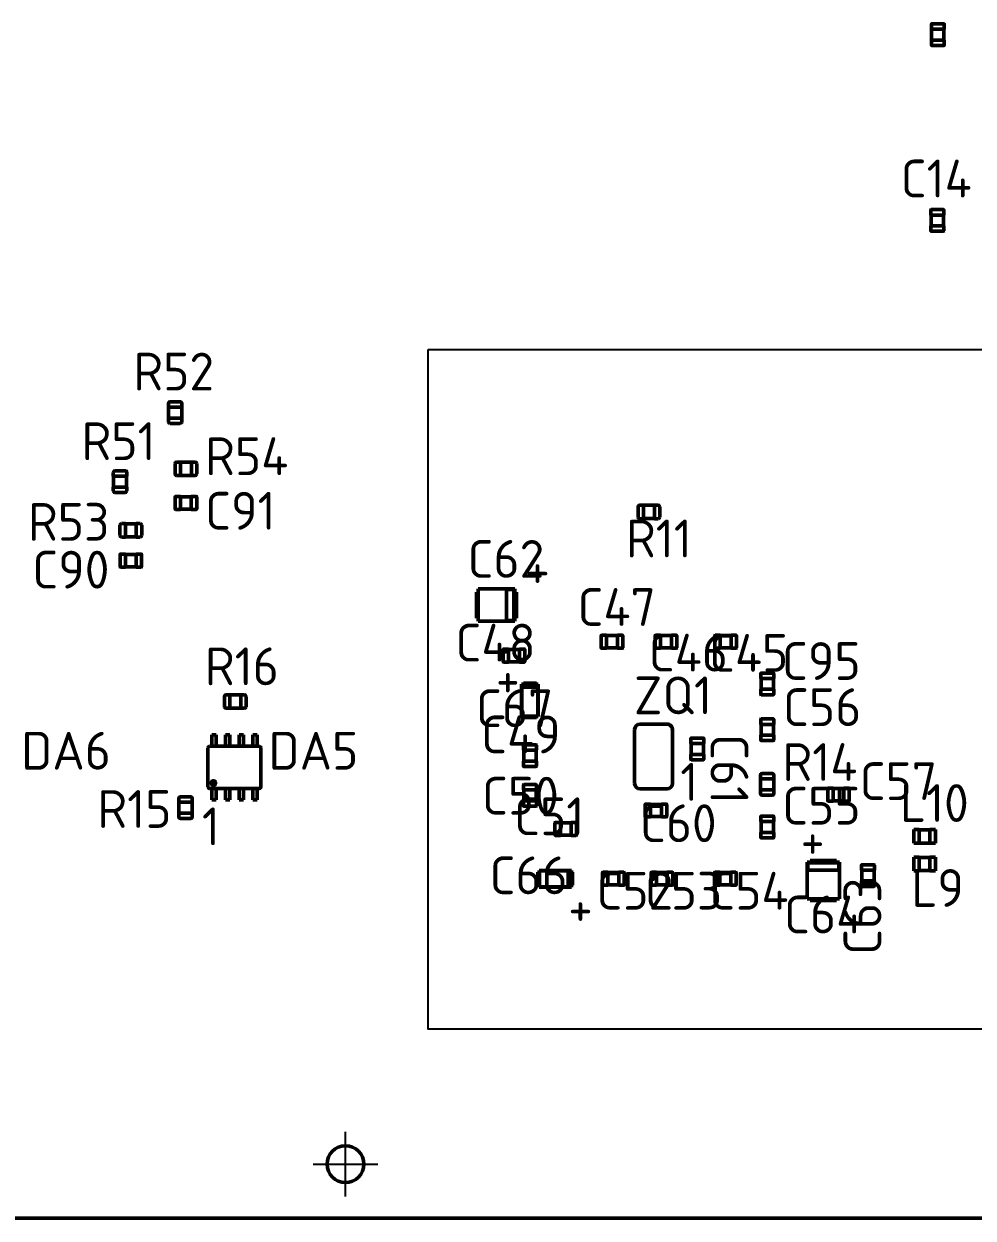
# Model space of a CAD drawing. Header units: millimetres. Extents: x -55 to 2039, y 0 to 512.
# Drawn here: x 1719.8 to 1807.7, y 214.4 to 325 of the extents above; entities that cross this region are included whole.
import ezdxf
from ezdxf.enums import TextEntityAlignment as Align

# ---------------------------------------------------------------- set-up
doc = ezdxf.new("R2010")
doc.units = ezdxf.units.MM
doc.layers.add('Виды', color=30, linetype='Continuous')
doc.layers.add('Размеры', color=121, linetype='Continuous')
doc.layers.add('Невидимый для принтера', color=231, linetype='Continuous', plot=False)
doc.layers.add('текст', color=2, linetype='Continuous', lineweight=30)
doc.styles.add('GOST TYPE B', font='', dxfattribs={"height": 3.5})
doc.styles.get('GOST TYPE B').set_extended_font_data('GOST type B')

msp = doc.modelspace()

# ---------------------------------------------------------------- linework, layer by layer
at = {"linetype": 'Continuous', "lineweight": 50, "extrusion": (0, 0, -1)}
for p, q in [((1803.85, 324.517), (1803.85, 324.987)), ((1803.88, 325.017), (1805.02, 325.017)), ((1803.88, 323.517), (1803.88, 324.517)), ((1803.88, 324.517), (1805.02, 324.517)), ((1805.02, 324.517), (1805.02, 323.517)), ((1805.05, 324.987), (1805.05, 324.517)), ((1803.85, 323.047), (1803.85, 323.517)), ((1805.02, 323.517), (1803.88, 323.517)), ((1805.02, 323.017), (1803.88, 323.017)), ((1805.05, 323.517), (1805.05, 323.047)), ((1803.8, 307.317), (1803.8, 307.787)), ((1803.83, 307.817), (1804.97, 307.817)), ((1805, 307.787), (1805, 307.317)), ((1803.83, 306.317), (1803.83, 307.317)), ((1803.83, 307.317), (1804.97, 307.317)), ((1804.97, 307.317), (1804.97, 306.317)), ((1803.8, 305.847), (1803.8, 306.317)), ((1804.97, 306.317), (1803.83, 306.317)), ((1804.97, 305.817), (1803.83, 305.817)), ((1805, 306.317), (1805, 305.847)), ((1733.2, 289.875), (1733.2, 289.522)), ((1733.347, 290.022), (1734.303, 290.022)), ((1734.45, 289.875), (1734.45, 289.522)), ((1733.2125, 289.522), (1733.2125, 288.512)), ((1733.347, 289.522), (1734.303, 289.522)), ((1734.4375, 289.522), (1734.4375, 288.512)), ((1733.2, 288.512), (1733.2, 288.159)), ((1733.347, 288.512), (1734.303, 288.512)), ((1733.347, 288.012), (1734.303, 288.012)), ((1734.45, 288.512), (1734.45, 288.159)), ((1733.82, 284.295), (1733.82, 283.339)), ((1734.32, 284.442), (1733.967, 284.442)), ((1734.32, 284.295), (1734.32, 284.442)), ((1735.33, 284.4295), (1734.32, 284.4295)), ((1734.32, 284.295), (1734.32, 283.339)), ((1735.683, 284.442), (1735.33, 284.442)), ((1735.33, 284.295), (1735.33, 284.442)), ((1735.33, 284.295), (1735.33, 283.339)), ((1735.83, 284.295), (1735.83, 283.339)), ((1728.1, 283.475), (1728.1, 283.122)), ((1728.247, 283.622), (1729.203, 283.622)), ((1729.35, 283.475), (1729.35, 283.122)), ((1734.32, 283.192), (1733.967, 283.192)), ((1734.32, 283.339), (1734.32, 283.192)), ((1735.33, 283.2045), (1734.32, 283.2045)), ((1735.33, 283.339), (1735.33, 283.192)), ((1735.683, 283.192), (1735.33, 283.192)), ((1728.1, 282.112), (1728.1, 281.759)), ((1728.1125, 283.122), (1728.1125, 282.112)), ((1728.247, 283.122), (1729.203, 283.122)), ((1728.247, 282.112), (1729.203, 282.112)), ((1729.3375, 283.122), (1729.3375, 282.112)), ((1729.35, 282.112), (1729.35, 281.759)), ((1728.247, 281.612), (1729.203, 281.612)), ((1733.825, 280.083), (1733.825, 281.223)), ((1733.855, 281.253), (1734.325, 281.253)), ((1734.325, 281.223), (1734.325, 281.253)), ((1734.325, 281.223), (1735.325, 281.223)), ((1734.325, 280.083), (1734.325, 281.223)), ((1735.325, 281.253), (1735.795, 281.253)), ((1735.325, 281.253), (1735.325, 281.223)), ((1735.325, 281.223), (1735.325, 280.083)), ((1735.825, 281.223), (1735.825, 280.083)), ((1734.325, 280.053), (1733.855, 280.053)), ((1735.325, 280.083), (1734.325, 280.083)), ((1734.325, 280.053), (1734.325, 280.083)), ((1735.325, 280.083), (1735.325, 280.053)), ((1735.795, 280.053), (1735.325, 280.053)), ((1776.695, 280.295), (1776.695, 279.339)), ((1777.195, 280.442), (1776.842, 280.442)), ((1777.195, 280.295), (1777.195, 280.442)), ((1778.205, 280.4295), (1777.195, 280.4295)), ((1777.195, 280.295), (1777.195, 279.339)), ((1778.558, 280.442), (1778.205, 280.442)), ((1778.205, 280.295), (1778.205, 280.442)), ((1778.205, 280.295), (1778.205, 279.339)), ((1778.705, 280.295), (1778.705, 279.339)), ((1729.22, 278.738), (1728.867, 278.738)), ((1729.22, 278.591), (1729.22, 278.738)), ((1730.23, 278.7255), (1729.22, 278.7255)), ((1730.583, 278.738), (1730.23, 278.738)), ((1730.23, 278.591), (1730.23, 278.738)), ((1777.195, 279.192), (1776.842, 279.192)), ((1777.195, 279.339), (1777.195, 279.192)), ((1778.205, 279.2045), (1777.195, 279.2045)), ((1778.205, 279.339), (1778.205, 279.192)), ((1778.558, 279.192), (1778.205, 279.192)), ((1728.72, 278.591), (1728.72, 277.635)), ((1729.22, 278.591), (1729.22, 277.635)), ((1729.22, 277.635), (1729.22, 277.488)), ((1730.23, 278.591), (1730.23, 277.635)), ((1730.23, 277.635), (1730.23, 277.488)), ((1730.73, 278.591), (1730.73, 277.635)), ((1729.22, 277.488), (1728.867, 277.488)), ((1730.23, 277.5005), (1729.22, 277.5005)), ((1730.583, 277.488), (1730.23, 277.488)), ((1728.725, 274.747), (1728.725, 275.887)), ((1728.755, 275.917), (1729.225, 275.917)), ((1729.225, 275.887), (1729.225, 275.917)), ((1729.225, 275.887), (1730.225, 275.887)), ((1729.225, 274.747), (1729.225, 275.887)), ((1730.225, 275.917), (1730.695, 275.917)), ((1730.225, 275.917), (1730.225, 275.887)), ((1730.225, 275.887), (1730.225, 274.747)), ((1730.725, 275.887), (1730.725, 274.747)), ((1729.225, 274.717), (1728.755, 274.717)), ((1730.225, 274.747), (1729.225, 274.747)), ((1729.225, 274.717), (1729.225, 274.747)), ((1730.225, 274.747), (1730.225, 274.717)), ((1730.695, 274.717), (1730.225, 274.717)), ((1761.721, 272.398), (1761.88, 272.398)), ((1761.721, 269.986), (1761.721, 272.398)), ((1761.88, 272.691), (1765.27, 272.691)), ((1761.88, 269.693), (1761.88, 272.691)), ((1765.203, 272.623), (1764.524, 272.623)), ((1764.524, 272.623), (1764.524, 269.761)), ((1765.203, 269.761), (1765.203, 272.623)), ((1765.27, 272.691), (1765.27, 269.693)), ((1765.27, 272.398), (1765.429, 272.398)), ((1765.429, 272.398), (1765.429, 269.986)), ((1761.88, 269.986), (1761.721, 269.986)), ((1765.429, 269.986), (1765.27, 269.986)), ((1765.27, 269.693), (1761.88, 269.693)), ((1764.524, 269.761), (1765.203, 269.761)), ((1773.275, 267.222), (1773.275, 268.362)), ((1773.305, 268.392), (1773.775, 268.392)), ((1773.775, 268.362), (1773.775, 268.392)), ((1773.775, 268.362), (1774.775, 268.362)), ((1773.775, 267.222), (1773.775, 268.362)), ((1774.775, 268.392), (1775.245, 268.392)), ((1774.775, 268.392), (1774.775, 268.362)), ((1774.775, 268.362), (1774.775, 267.222)), ((1775.275, 268.362), (1775.275, 267.222)), ((1778.275, 267.222), (1778.275, 268.362)), ((1778.305, 268.392), (1778.775, 268.392)), ((1778.775, 268.362), (1778.775, 268.392)), ((1778.775, 268.362), (1779.775, 268.362)), ((1778.775, 267.222), (1778.775, 268.362)), ((1779.775, 268.392), (1780.245, 268.392)), ((1779.775, 268.392), (1779.775, 268.362)), ((1779.775, 268.362), (1779.775, 267.222)), ((1780.275, 268.362), (1780.275, 267.222)), ((1783.8, 267.222), (1783.8, 268.362)), ((1783.83, 268.392), (1784.3, 268.392)), ((1784.3, 268.362), (1784.3, 268.392)), ((1784.3, 268.362), (1785.3, 268.362)), ((1784.3, 267.222), (1784.3, 268.362)), ((1785.3, 268.392), (1785.77, 268.392)), ((1785.3, 268.392), (1785.3, 268.362)), ((1785.3, 268.362), (1785.3, 267.222)), ((1785.8, 268.362), (1785.8, 267.222)), ((1764.2, 265.947), (1764.2, 267.087)), ((1764.23, 267.117), (1764.7, 267.117)), ((1764.7, 267.087), (1764.7, 267.117)), ((1764.7, 267.087), (1765.7, 267.087)), ((1764.7, 265.947), (1764.7, 267.087)), ((1765.7, 267.117), (1766.17, 267.117)), ((1765.7, 267.117), (1765.7, 267.087)), ((1765.7, 267.087), (1765.7, 265.947)), ((1766.2, 267.087), (1766.2, 265.947)), ((1773.775, 267.192), (1773.305, 267.192)), ((1774.775, 267.222), (1773.775, 267.222)), ((1773.775, 267.192), (1773.775, 267.222)), ((1774.775, 267.222), (1774.775, 267.192)), ((1775.245, 267.192), (1774.775, 267.192)), ((1778.775, 267.192), (1778.305, 267.192)), ((1779.775, 267.222), (1778.775, 267.222)), ((1778.775, 267.192), (1778.775, 267.222)), ((1779.775, 267.222), (1779.775, 267.192)), ((1780.245, 267.192), (1779.775, 267.192)), ((1784.3, 267.192), (1783.83, 267.192)), ((1785.3, 267.222), (1784.3, 267.222)), ((1784.3, 267.192), (1784.3, 267.222)), ((1785.3, 267.222), (1785.3, 267.192)), ((1785.77, 267.192), (1785.3, 267.192)), ((1764.7, 265.917), (1764.23, 265.917)), ((1765.7, 265.947), (1764.7, 265.947)), ((1764.7, 265.917), (1764.7, 265.947)), ((1765.7, 265.947), (1765.7, 265.917)), ((1766.17, 265.917), (1765.7, 265.917)), ((1788.05, 264.392), (1788.05, 264.862)), ((1788.08, 264.892), (1789.22, 264.892)), ((1788.08, 263.392), (1788.08, 264.392)), ((1788.08, 264.392), (1789.22, 264.392)), ((1789.22, 264.392), (1789.22, 263.392)), ((1789.25, 264.862), (1789.25, 264.392)), ((1765.9, 263.867), (1765.9311, 263.836)), ((1765.9, 263.867), (1767.45, 263.867)), ((1765.9, 263.867), (1765.9, 260.867)), ((1765.9311, 263.836), (1767.419, 263.836)), ((1765.9311, 263.836), (1765.9425, 263.5745)), ((1765.9425, 263.5745), (1765.9425, 260.9095)), ((1765.9425, 263.5745), (1767.4075, 263.5745)), ((1766.075, 263.967), (1767.275, 263.967)), ((1766.075, 263.967), (1766.075, 263.867)), ((1767.275, 263.967), (1767.275, 263.867)), ((1767.419, 263.836), (1767.4075, 263.5745)), ((1767.4075, 263.5745), (1767.4075, 260.9095)), ((1767.45, 263.867), (1767.419, 263.836)), ((1767.45, 263.867), (1767.45, 260.867)), ((1788.05, 262.922), (1788.05, 263.392)), ((1789.22, 263.392), (1788.08, 263.392)), ((1789.25, 263.392), (1789.25, 262.922)), ((1738.39, 262.737), (1738.39, 261.781)), ((1738.89, 262.884), (1738.537, 262.884)), ((1738.89, 262.737), (1738.89, 262.884)), ((1739.9, 262.8715), (1738.89, 262.8715)), ((1738.89, 262.737), (1738.89, 261.781)), ((1740.253, 262.884), (1739.9, 262.884)), ((1739.9, 262.737), (1739.9, 262.884)), ((1739.9, 262.737), (1739.9, 261.781)), ((1740.4, 262.737), (1740.4, 261.781)), ((1789.22, 262.892), (1788.08, 262.892)), ((1738.89, 261.634), (1738.537, 261.634)), ((1738.89, 261.781), (1738.89, 261.634)), ((1739.9, 261.6465), (1738.89, 261.6465)), ((1739.9, 261.781), (1739.9, 261.634)), ((1740.253, 261.634), (1739.9, 261.634)), ((1765.9, 260.867), (1765.9425, 260.9095)), ((1765.9, 260.867), (1767.45, 260.867)), ((1765.9425, 260.9095), (1767.4075, 260.9095)), ((1766.075, 260.867), (1766.075, 260.767)), ((1766.075, 260.767), (1767.275, 260.767)), ((1767.275, 260.867), (1767.275, 260.767)), ((1767.45, 260.867), (1767.4075, 260.9095)), ((1779.375, 260.167), (1776.875, 260.167)), ((1779.375, 260.167), (1776.875, 260.167)), ((1788.05, 260.142), (1788.05, 260.612)), ((1788.08, 260.642), (1789.22, 260.642)), ((1788.08, 259.142), (1788.08, 260.142)), ((1788.08, 260.142), (1789.22, 260.142)), ((1789.22, 260.142), (1789.22, 259.142)), ((1789.25, 260.612), (1789.25, 260.142)), ((1737.2119, 258.6244), (1737.2119, 259.1704)), ((1737.6183, 259.1704), (1737.2119, 259.1704)), ((1737.6183, 258.6244), (1737.6183, 259.1704)), ((1738.4819, 258.6244), (1738.4819, 259.1704)), ((1738.8883, 259.1704), (1738.4819, 259.1704)), ((1738.8883, 258.6244), (1738.8883, 259.1704)), ((1739.7519, 258.6244), (1739.7519, 259.1704)), ((1740.1583, 259.1704), (1739.7519, 259.1704)), ((1740.1583, 258.6244), (1740.1583, 259.1704)), ((1741.0219, 258.6244), (1741.0219, 259.1704)), ((1741.4283, 259.1704), (1741.0219, 259.1704)), ((1741.4283, 258.6244), (1741.4283, 259.1704)), ((1776.375, 259.667), (1776.375, 254.667)), ((1776.375, 259.667), (1776.375, 254.667)), ((1779.875, 254.667), (1779.875, 259.667)), ((1779.875, 254.667), (1779.875, 259.667)), ((1781.575, 258.367), (1781.575, 258.837)), ((1781.605, 258.867), (1782.745, 258.867)), ((1782.775, 258.837), (1782.775, 258.367)), ((1788.05, 258.672), (1788.05, 259.142)), ((1789.22, 259.142), (1788.08, 259.142)), ((1789.25, 259.142), (1789.25, 258.672)), ((1736.869, 257.9624), (1736.869, 257.9647)), ((1736.869, 254.3556), (1736.869, 257.9624)), ((1737.019, 258.1148), (1737.0214, 258.1148)), ((1737.0214, 258.1148), (1741.6188, 258.1148)), ((1737.2119, 258.6244), (1737.2119, 258.5082)), ((1737.2119, 258.4403), (1737.2119, 258.5082)), ((1737.2119, 258.1151), (1737.2119, 258.4403)), ((1737.2119, 258.1148), (1737.2119, 258.1151)), ((1737.6183, 258.1148), (1737.2119, 258.1148)), ((1737.6183, 258.6244), (1737.6183, 258.5082)), ((1737.6183, 258.5082), (1737.6183, 258.4403)), ((1737.6183, 258.1151), (1737.6183, 258.4403)), ((1737.6183, 258.1148), (1737.6183, 258.1151)), ((1738.4819, 258.6244), (1738.4819, 258.5082)), ((1738.4819, 258.4403), (1738.4819, 258.5082)), ((1738.4819, 258.1151), (1738.4819, 258.4403)), ((1738.4819, 258.1148), (1738.4819, 258.1151)), ((1738.8883, 258.1148), (1738.4819, 258.1148)), ((1738.8883, 258.6244), (1738.8883, 258.5082)), ((1738.8883, 258.5082), (1738.8883, 258.4403)), ((1738.8883, 258.1151), (1738.8883, 258.4403)), ((1738.8883, 258.1148), (1738.8883, 258.1151)), ((1739.7519, 258.6244), (1739.7519, 258.5082)), ((1739.7519, 258.4403), (1739.7519, 258.5082)), ((1739.7519, 258.1151), (1739.7519, 258.4403)), ((1739.7519, 258.1148), (1739.7519, 258.1151)), ((1740.1583, 258.1148), (1739.7519, 258.1148)), ((1740.1583, 258.6244), (1740.1583, 258.5082)), ((1740.1583, 258.5082), (1740.1583, 258.4403)), ((1740.1583, 258.1151), (1740.1583, 258.4403)), ((1740.1583, 258.1148), (1740.1583, 258.1151)), ((1741.0219, 258.6244), (1741.0219, 258.5082)), ((1741.0219, 258.4403), (1741.0219, 258.5082)), ((1741.0219, 258.1151), (1741.0219, 258.4403)), ((1741.0219, 258.1148), (1741.0219, 258.1151)), ((1741.4283, 258.1148), (1741.0219, 258.1148)), ((1741.4283, 258.6244), (1741.4283, 258.5082)), ((1741.4283, 258.5082), (1741.4283, 258.4403)), ((1741.4283, 258.1151), (1741.4283, 258.4403)), ((1741.4283, 258.1148), (1741.4283, 258.1151)), ((1741.6188, 258.1148), (1741.6211, 258.1148)), ((1741.7711, 257.9647), (1741.7712, 257.9624)), ((1741.7712, 254.3556), (1741.7712, 257.9624)), ((1766.075, 257.742), (1766.075, 258.212)), ((1766.105, 258.242), (1767.245, 258.242)), ((1766.105, 256.742), (1766.105, 257.742)), ((1766.105, 257.742), (1767.245, 257.742)), ((1767.245, 257.742), (1767.245, 256.742)), ((1767.275, 258.212), (1767.275, 257.742)), ((1781.605, 257.367), (1781.605, 258.367)), ((1781.605, 258.367), (1782.745, 258.367)), ((1782.745, 258.367), (1782.745, 257.367)), ((1789.22, 258.642), (1788.08, 258.642)), ((1766.075, 256.272), (1766.075, 256.742)), ((1767.245, 256.742), (1766.105, 256.742)), ((1767.275, 256.742), (1767.275, 256.272)), ((1781.575, 256.897), (1781.575, 257.367)), ((1782.745, 257.367), (1781.605, 257.367)), ((1782.745, 256.867), (1781.605, 256.867)), ((1782.775, 257.367), (1782.775, 256.897)), ((1767.245, 256.242), (1766.105, 256.242)), ((1788.172, 255.597), (1789.128, 255.597)), ((1766.075, 254.067), (1766.075, 254.537)), ((1766.105, 254.567), (1767.245, 254.567)), ((1767.275, 254.537), (1767.275, 254.067)), ((1788.025, 255.45), (1788.025, 255.097)), ((1788.0375, 255.097), (1788.0375, 254.087)), ((1788.172, 255.097), (1789.128, 255.097)), ((1789.2625, 255.097), (1789.2625, 254.087)), ((1789.275, 255.45), (1789.275, 255.097)), ((1734.1659, 253.292), (1734.1659, 252.939)), ((1734.3129, 253.439), (1735.2689, 253.439)), ((1735.4159, 253.292), (1735.4159, 252.939)), ((1736.869, 254.3533), (1736.869, 254.3556)), ((1737.0214, 254.2032), (1737.019, 254.2032)), ((1737.0214, 254.2032), (1741.6188, 254.2032)), ((1737.2119, 254.2032), (1737.2119, 254.2028)), ((1737.2119, 254.2032), (1737.6183, 254.2032)), ((1737.2119, 254.2028), (1737.2119, 253.8777)), ((1737.2119, 253.8098), (1737.2119, 253.8777)), ((1737.2119, 253.6936), (1737.2119, 253.8098)), ((1737.2119, 253.6936), (1737.2119, 253.1476)), ((1737.6183, 254.2032), (1737.6183, 254.2028)), ((1737.6183, 254.2028), (1737.6183, 253.8777)), ((1737.6183, 253.8777), (1737.6183, 253.8098)), ((1737.6183, 253.6936), (1737.6183, 253.8098)), ((1737.6183, 253.6936), (1737.6183, 253.1476)), ((1738.4819, 254.2032), (1738.4819, 254.2028)), ((1738.4819, 254.2032), (1738.8883, 254.2032)), ((1738.4819, 254.2028), (1738.4819, 253.8777)), ((1738.4819, 253.8098), (1738.4819, 253.8777)), ((1738.4819, 253.6936), (1738.4819, 253.8098)), ((1738.4819, 253.6936), (1738.4819, 253.1476)), ((1738.8883, 254.2032), (1738.8883, 254.2028)), ((1738.8883, 254.2028), (1738.8883, 253.8777)), ((1738.8883, 253.8777), (1738.8883, 253.8098)), ((1738.8883, 253.6936), (1738.8883, 253.8098)), ((1738.8883, 253.6936), (1738.8883, 253.1476)), ((1739.7519, 254.2032), (1739.7519, 254.2028)), ((1739.7519, 254.2032), (1740.1583, 254.2032)), ((1739.7519, 254.2028), (1739.7519, 253.8777)), ((1739.7519, 253.8098), (1739.7519, 253.8777)), ((1739.7519, 253.6936), (1739.7519, 253.8098)), ((1739.7519, 253.6936), (1739.7519, 253.1476)), ((1740.1583, 254.2032), (1740.1583, 254.2028)), ((1740.1583, 254.2028), (1740.1583, 253.8777)), ((1740.1583, 253.8777), (1740.1583, 253.8098)), ((1740.1583, 253.6936), (1740.1583, 253.8098)), ((1740.1583, 253.6936), (1740.1583, 253.1476)), ((1741.0219, 254.2032), (1741.0219, 254.2028)), ((1741.0219, 254.2032), (1741.4283, 254.2032)), ((1741.0219, 254.2028), (1741.0219, 253.8777)), ((1741.0219, 253.8098), (1741.0219, 253.8777)), ((1741.0219, 253.6936), (1741.0219, 253.8098)), ((1741.0219, 253.6936), (1741.0219, 253.1476)), ((1741.4283, 254.2032), (1741.4283, 254.2028)), ((1741.4283, 254.2028), (1741.4283, 253.8777)), ((1741.4283, 253.8777), (1741.4283, 253.8098)), ((1741.4283, 253.6936), (1741.4283, 253.8098)), ((1741.4283, 253.6936), (1741.4283, 253.1476)), ((1741.6211, 254.2032), (1741.6188, 254.2032)), ((1741.7712, 254.3556), (1741.7711, 254.3533)), ((1766.105, 253.067), (1766.105, 254.067)), ((1766.105, 254.067), (1767.245, 254.067)), ((1767.245, 254.067), (1767.245, 253.067)), ((1776.875, 254.167), (1779.375, 254.167)), ((1776.875, 254.167), (1779.375, 254.167)), ((1788.025, 254.087), (1788.025, 253.734)), ((1788.172, 254.087), (1789.128, 254.087)), ((1788.172, 253.587), (1789.128, 253.587)), ((1789.275, 254.087), (1789.275, 253.734)), ((1794.25, 253.072), (1794.25, 254.212)), ((1794.28, 254.242), (1794.75, 254.242)), ((1794.75, 254.212), (1794.75, 254.242)), ((1794.75, 254.212), (1795.75, 254.212)), ((1794.75, 253.072), (1794.75, 254.212)), ((1795.75, 254.242), (1796.22, 254.242)), ((1795.75, 254.242), (1795.75, 254.212)), ((1795.75, 254.212), (1795.75, 253.072)), ((1796.25, 254.212), (1796.25, 253.072)), ((1734.1784, 252.939), (1734.1784, 251.929)), ((1734.3129, 252.939), (1735.2689, 252.939)), ((1735.4034, 252.939), (1735.4034, 251.929)), ((1737.2119, 253.1476), (1737.6183, 253.1476)), ((1738.4819, 253.1476), (1738.8883, 253.1476)), ((1739.7519, 253.1476), (1740.1583, 253.1476)), ((1741.0219, 253.1476), (1741.4283, 253.1476)), ((1766.075, 252.597), (1766.075, 253.067)), ((1767.245, 253.067), (1766.105, 253.067)), ((1767.245, 252.567), (1766.105, 252.567)), ((1767.275, 253.067), (1767.275, 252.597)), ((1777.35, 251.597), (1777.35, 252.737)), ((1777.38, 252.767), (1777.85, 252.767)), ((1777.85, 252.737), (1777.85, 252.767)), ((1777.85, 252.737), (1778.85, 252.737)), ((1777.85, 251.597), (1777.85, 252.737)), ((1778.85, 252.767), (1779.32, 252.767)), ((1778.85, 252.767), (1778.85, 252.737)), ((1778.85, 252.737), (1778.85, 251.597)), ((1779.35, 252.737), (1779.35, 251.597)), ((1794.75, 253.042), (1794.28, 253.042)), ((1795.75, 253.072), (1794.75, 253.072)), ((1794.75, 253.042), (1794.75, 253.072)), ((1795.75, 253.072), (1795.75, 253.042)), ((1796.22, 253.042), (1795.75, 253.042)), ((1734.1659, 251.929), (1734.1659, 251.576)), ((1734.3129, 251.929), (1735.2689, 251.929)), ((1734.3129, 251.429), (1735.2689, 251.429)), ((1735.4159, 251.929), (1735.4159, 251.576)), ((1769.03, 251.067), (1769.5, 251.067)), ((1769.5, 251.037), (1769.5, 251.067)), ((1770.5, 251.067), (1770.97, 251.067)), ((1770.5, 251.067), (1770.5, 251.037)), ((1777.85, 251.567), (1777.38, 251.567)), ((1778.85, 251.597), (1777.85, 251.597)), ((1777.85, 251.567), (1777.85, 251.597)), ((1778.85, 251.597), (1778.85, 251.567)), ((1779.32, 251.567), (1778.85, 251.567)), ((1788.05, 251.142), (1788.05, 251.612)), ((1788.08, 251.642), (1789.22, 251.642)), ((1788.08, 250.142), (1788.08, 251.142)), ((1788.08, 251.142), (1789.22, 251.142)), ((1789.22, 251.142), (1789.22, 250.142)), ((1789.25, 251.612), (1789.25, 251.142)), ((1769, 249.897), (1769, 251.037)), ((1769.5, 251.037), (1770.5, 251.037)), ((1769.5, 249.897), (1769.5, 251.037)), ((1770.5, 251.037), (1770.5, 249.897)), ((1771, 251.037), (1771, 249.897)), ((1788.05, 249.672), (1788.05, 250.142)), ((1789.22, 250.142), (1788.08, 250.142)), ((1789.25, 250.142), (1789.25, 249.672)), ((1802.225, 250.392), (1802.225, 249.142)), ((1802.725, 250.392), (1802.225, 250.392)), ((1802.725, 250.392), (1802.725, 249.142)), ((1803.725, 250.3795), (1802.725, 250.3795)), ((1803.725, 250.392), (1803.725, 249.142)), ((1804.225, 250.392), (1803.725, 250.392)), ((1804.225, 250.392), (1804.225, 249.142)), ((1769.5, 249.867), (1769.03, 249.867)), ((1770.5, 249.897), (1769.5, 249.897)), ((1769.5, 249.867), (1769.5, 249.897)), ((1770.5, 249.897), (1770.5, 249.867)), ((1770.97, 249.867), (1770.5, 249.867)), ((1789.22, 249.642), (1788.08, 249.642)), ((1802.725, 249.142), (1802.225, 249.142)), ((1803.725, 249.1545), (1802.725, 249.1545)), ((1804.225, 249.142), (1803.725, 249.142)), ((1802.225, 247.842), (1802.225, 246.592)), ((1802.725, 247.842), (1802.225, 247.842)), ((1802.725, 247.842), (1802.725, 246.592)), ((1803.725, 247.8295), (1802.725, 247.8295)), ((1803.725, 247.842), (1803.725, 246.592)), ((1804.225, 247.842), (1803.725, 247.842)), ((1804.225, 247.842), (1804.225, 246.592)), ((1792.351, 243.997), (1792.351, 247.387)), ((1792.351, 247.387), (1795.349, 247.387)), ((1792.419, 247.32), (1792.419, 246.641)), ((1795.281, 247.32), (1792.419, 247.32)), ((1792.419, 246.641), (1795.281, 246.641)), ((1792.644, 247.387), (1792.644, 247.546)), ((1792.644, 247.546), (1795.056, 247.546)), ((1795.056, 247.546), (1795.056, 247.387)), ((1795.281, 246.641), (1795.281, 247.32)), ((1795.349, 247.387), (1795.349, 243.997)), ((1797.375, 246.642), (1797.375, 247.112)), ((1797.405, 247.142), (1798.545, 247.142)), ((1797.405, 245.642), (1797.405, 246.642)), ((1797.405, 246.642), (1798.545, 246.642)), ((1798.545, 246.642), (1798.545, 245.642)), ((1798.575, 247.112), (1798.575, 246.642)), ((1767.425, 246.442), (1767.425, 245.242)), ((1770.525, 246.617), (1767.525, 246.617)), ((1767.525, 246.617), (1767.5675, 246.5745)), ((1767.525, 246.617), (1767.525, 245.067)), ((1770.2325, 246.5745), (1767.5675, 246.5745)), ((1767.5675, 246.5745), (1767.5675, 245.1095)), ((1770.494, 246.586), (1770.2325, 246.5745)), ((1770.2325, 246.5745), (1770.2325, 245.1095)), ((1770.525, 246.617), (1770.494, 246.586)), ((1770.494, 246.586), (1770.494, 245.098)), ((1770.525, 246.617), (1770.525, 245.067)), ((1770.625, 246.442), (1770.625, 245.242)), ((1773.4, 245.272), (1773.4, 246.412)), ((1773.43, 246.442), (1773.9, 246.442)), ((1773.9, 246.412), (1773.9, 246.442)), ((1773.9, 246.412), (1774.9, 246.412)), ((1773.9, 245.272), (1773.9, 246.412)), ((1774.9, 246.442), (1775.37, 246.442)), ((1774.9, 246.442), (1774.9, 246.412)), ((1774.9, 246.412), (1774.9, 245.272)), ((1775.4, 246.412), (1775.4, 245.272)), ((1777.9, 245.272), (1777.9, 246.412)), ((1777.93, 246.442), (1778.4, 246.442)), ((1778.4, 246.412), (1778.4, 246.442)), ((1778.4, 246.412), (1779.4, 246.412)), ((1778.4, 245.272), (1778.4, 246.412)), ((1779.4, 246.442), (1779.87, 246.442)), ((1779.4, 246.442), (1779.4, 246.412)), ((1779.4, 246.412), (1779.4, 245.272)), ((1779.9, 246.412), (1779.9, 245.272)), ((1783.775, 245.272), (1783.775, 246.412)), ((1783.805, 246.442), (1784.275, 246.442)), ((1784.275, 246.412), (1784.275, 246.442)), ((1784.275, 246.412), (1785.275, 246.412)), ((1784.275, 245.272), (1784.275, 246.412)), ((1785.275, 246.442), (1785.745, 246.442)), ((1785.275, 246.442), (1785.275, 246.412)), ((1785.275, 246.412), (1785.275, 245.272)), ((1785.775, 246.412), (1785.775, 245.272)), ((1797.375, 245.172), (1797.375, 245.642)), ((1798.545, 245.642), (1797.405, 245.642)), ((1798.575, 245.642), (1798.575, 245.172)), ((1802.725, 246.592), (1802.225, 246.592)), ((1803.725, 246.6045), (1802.725, 246.6045)), ((1804.225, 246.592), (1803.725, 246.592)), ((1767.525, 245.067), (1767.5675, 245.1095)), ((1770.525, 245.067), (1767.525, 245.067)), ((1770.2325, 245.1095), (1767.5675, 245.1095)), ((1770.494, 245.098), (1770.2325, 245.1095)), ((1770.525, 245.067), (1770.494, 245.098)), ((1773.9, 245.242), (1773.43, 245.242)), ((1774.9, 245.272), (1773.9, 245.272)), ((1773.9, 245.242), (1773.9, 245.272)), ((1774.9, 245.272), (1774.9, 245.242)), ((1775.37, 245.242), (1774.9, 245.242)), ((1778.4, 245.242), (1777.93, 245.242)), ((1779.4, 245.272), (1778.4, 245.272)), ((1778.4, 245.242), (1778.4, 245.272)), ((1779.4, 245.272), (1779.4, 245.242)), ((1779.87, 245.242), (1779.4, 245.242)), ((1784.275, 245.242), (1783.805, 245.242)), ((1785.275, 245.272), (1784.275, 245.272)), ((1784.275, 245.242), (1784.275, 245.272)), ((1785.275, 245.272), (1785.275, 245.242)), ((1785.745, 245.242), (1785.275, 245.242)), ((1798.545, 245.142), (1797.405, 245.142)), ((1795.349, 243.997), (1792.351, 243.997)), ((1792.644, 243.838), (1792.644, 243.997)), ((1795.056, 243.838), (1792.644, 243.838)), ((1795.056, 243.997), (1795.056, 243.838)), ((1619.6, 214.417), (1879.6, 214.417))]:
    msp.add_line(p, q, dxfattribs=at)
at = {"linetype": 'Continuous', "lineweight": 50}
msp.add_circle((1737.3664, 254.7124), 0.2034, dxfattribs=at)
at = {"linetype": 'Continuous', "lineweight": 50, "extrusion": (0, 0, -1)}
msp.add_circle((-1749.6, 219.417), 1.7, dxfattribs=at)
at = {"linetype": 'Continuous', "lineweight": 50}
for centre, radius, start, end in [((1803.88, 324.987), 0.03, 90.000003, 180.000003), ((1805.02, 323.047), 0.03, 270.000003, 0.000003), ((1803.83, 307.787), 0.03, 90.000003, 180.000003), ((1804.97, 305.847), 0.03, 270.000003, 0.000003), ((1733.347, 289.875), 0.147, 90.000003, 180.000003), ((1734.303, 289.875), 0.147, 0.000003, 90.000003), ((1735.683, 284.295), 0.147, 0, 90), ((1728.247, 283.475), 0.147, 90.000003, 180.000003), ((1729.203, 283.475), 0.147, 0.000003, 90.000003), ((1735.683, 283.339), 0.147, 270, 0), ((1735.795, 281.223), 0.03, 0, 90), ((1733.855, 280.083), 0.03, 180, 270), ((1778.558, 280.295), 0.147, 0, 90), ((1730.583, 278.591), 0.147, 0, 90), ((1778.558, 279.339), 0.147, 270, 0), ((1730.583, 277.635), 0.147, 270, 0), ((1730.695, 275.887), 0.03, 0, 90), ((1728.755, 274.747), 0.03, 180, 270), ((1775.245, 268.362), 0.03, 0.000005, 90.000005), ((1780.245, 268.362), 0.03, 0.000005, 90.000005), ((1785.77, 268.362), 0.03, 0.000005, 90.000005), ((1766.17, 267.087), 0.03, 0.000005, 90.000005), ((1773.305, 267.222), 0.03, 180.000005, 270.000005), ((1778.305, 267.222), 0.03, 180.000005, 270.000005), ((1783.83, 267.222), 0.03, 180.000005, 270.000005), ((1764.23, 265.947), 0.03, 180.000005, 270.000005), ((1788.08, 264.862), 0.03, 90.000003, 180.000003), ((1740.253, 262.737), 0.147, 0, 90), ((1789.22, 262.922), 0.03, 270.000003, 0.000003), ((1740.253, 261.781), 0.147, 270, 0), ((1776.875, 259.667), 0.5, 90.000005, 180.000005), ((1779.375, 259.667), 0.5, 0.000005, 90.000005), ((1788.08, 260.612), 0.03, 90.000003, 180.000003), ((1781.605, 258.837), 0.03, 90.000003, 180.000003), ((1766.105, 258.212), 0.03, 90.000001, 180.000001), ((1789.22, 258.672), 0.03, 270.000003, 0.000003), ((1782.745, 256.897), 0.03, 270.000003, 0.000003), ((1767.245, 256.272), 0.03, 270.000001, 0.000001), ((1788.172, 255.45), 0.147, 90.000003, 180.000003), ((1789.128, 255.45), 0.147, 0.000003, 90.000003), ((1766.105, 254.537), 0.03, 90.000001, 180.000001), ((1776.875, 254.667), 0.5, 180.000005, 270.000005), ((1779.375, 254.667), 0.5, 270.000005, 0.000005), ((1734.3129, 253.292), 0.147, 90.000003, 180.000003), ((1735.2689, 253.292), 0.147, 0.000003, 90.000003), ((1796.22, 254.212), 0.03, 0, 90), ((1767.245, 252.597), 0.03, 270.000001, 0.000001), ((1779.32, 252.737), 0.03, 0, 90), ((1794.28, 253.072), 0.03, 180, 270), ((1770.97, 251.037), 0.03, 0, 90), ((1777.38, 251.597), 0.03, 180, 270), ((1788.08, 251.612), 0.03, 90.000001, 180.000001), ((1769.03, 249.897), 0.03, 180, 270), ((1789.22, 249.672), 0.03, 270.000001, 0.000001), ((1797.405, 247.112), 0.03, 90.000001, 180.000001), ((1775.37, 246.412), 0.03, 0, 90), ((1779.87, 246.412), 0.03, 0, 90), ((1785.745, 246.412), 0.03, 0, 90), ((1773.43, 245.272), 0.03, 180, 270), ((1777.93, 245.272), 0.03, 180, 270), ((1783.805, 245.272), 0.03, 180, 270), ((1798.545, 245.172), 0.03, 270.000001, 0.000001)]:
    msp.add_arc(centre, radius, start, end, dxfattribs=at)
at = {"linetype": 'Continuous', "lineweight": 50, "extrusion": (0, 0, -1)}
for centre, radius, start, end in [((-1805.02, 324.987), 0.03, 89.999997, 179.999997), ((-1803.88, 323.047), 0.03, 269.999997, 359.999997), ((-1804.97, 307.787), 0.03, 89.999997, 179.999997), ((-1803.83, 305.847), 0.03, 269.999997, 359.999997), ((-1733.347, 288.159), 0.147, 269.999997, 359.999997), ((-1734.303, 288.159), 0.147, 179.999997, 269.999997), ((-1733.967, 284.295), 0.147, 0, 90), ((-1733.967, 283.339), 0.147, 270, 0), ((-1728.247, 281.759), 0.147, 269.999997, 359.999997), ((-1729.203, 281.759), 0.147, 179.999997, 269.999997), ((-1733.855, 281.223), 0.03, 0, 90), ((-1735.795, 280.083), 0.03, 180, 270), ((-1776.842, 280.295), 0.147, 0, 90), ((-1728.867, 278.591), 0.147, 0, 90), ((-1776.842, 279.339), 0.147, 270, 0), ((-1728.867, 277.635), 0.147, 270, 0), ((-1728.755, 275.887), 0.03, 0, 90), ((-1730.695, 274.747), 0.03, 180, 270), ((-1773.305, 268.362), 0.03, 0, 89.999995), ((-1778.305, 268.362), 0.03, 0, 89.999995), ((-1783.83, 268.362), 0.03, 0, 89.999995), ((-1764.23, 267.087), 0.03, 0, 89.999995), ((-1775.245, 267.222), 0.03, 179.999995, 269.999995), ((-1780.245, 267.222), 0.03, 179.999995, 269.999995), ((-1785.77, 267.222), 0.03, 179.999995, 269.999995), ((-1766.17, 265.947), 0.03, 179.999995, 269.999995), ((-1789.22, 264.862), 0.03, 89.999997, 179.999997), ((-1738.537, 262.737), 0.147, 0, 90), ((-1788.08, 262.922), 0.03, 269.999997, 359.999997), ((-1738.537, 261.781), 0.147, 270, 0), ((-1776.875, 259.667), 0.5, 0, 89.999995), ((-1779.375, 259.667), 0.5, 89.999995, 179.999995), ((-1789.22, 260.612), 0.03, 89.999997, 179.999997), ((-1782.745, 258.837), 0.03, 89.999997, 179.999997), ((-1767.245, 258.212), 0.03, 89.999999, 179.999999), ((-1788.08, 258.672), 0.03, 269.999997, 359.999997), ((-1781.605, 256.897), 0.03, 269.999997, 359.999997), ((-1766.105, 256.272), 0.03, 269.999999, 359.999999), ((-1767.245, 254.537), 0.03, 89.999999, 179.999999), ((-1776.875, 254.667), 0.5, 269.999995, 359.999995), ((-1779.375, 254.667), 0.5, 179.999995, 269.999995), ((-1788.172, 253.734), 0.147, 269.999997, 359.999997), ((-1789.128, 253.734), 0.147, 179.999997, 269.999997), ((-1794.28, 254.212), 0.03, 0, 90), ((-1766.105, 252.597), 0.03, 269.999999, 359.999999), ((-1777.38, 252.737), 0.03, 0, 90), ((-1796.22, 253.072), 0.03, 180, 270), ((-1734.3129, 251.576), 0.147, 269.999997, 359.999997), ((-1735.2689, 251.576), 0.147, 179.999997, 269.999997), ((-1769.03, 251.037), 0.03, 0, 90), ((-1779.32, 251.597), 0.03, 180, 270), ((-1789.22, 251.612), 0.03, 89.999999, 179.999999), ((-1770.97, 249.897), 0.03, 180, 270), ((-1788.08, 249.672), 0.03, 269.999999, 359.999999), ((-1798.545, 247.112), 0.03, 89.999999, 179.999999), ((-1773.43, 246.412), 0.03, 0, 90), ((-1777.93, 246.412), 0.03, 0, 90), ((-1783.805, 246.412), 0.03, 0, 90), ((-1775.37, 245.272), 0.03, 180, 270), ((-1779.87, 245.272), 0.03, 180, 270), ((-1785.745, 245.272), 0.03, 180, 270), ((-1797.405, 245.172), 0.03, 269.999999, 359.999999)]:
    msp.add_arc(centre, radius, start, end, dxfattribs=at)
at = {"linetype": 'Continuous', "lineweight": 50}
for centre, major_axis, start_param, end_param in [((1803.88, 324.517), (-0.03, 0), 4.71250316, 6.28329949), ((1805.02, 324.517), (-0.03, 0), 3.14170683, 4.71250316), ((1803.83, 307.317), (-0.03, 0), 4.71250316, 6.28329949), ((1804.97, 307.317), (-0.03, 0), 3.14170683, 4.71250316), ((1734.303, 289.522), (-0.147, 0), 3.14145206, 4.71224838), ((1734.303, 288.512), (-0.147, 0), 3.14145206, 4.71224838), ((1729.203, 283.122), (-0.147, 0), 3.14145206, 4.71224838), ((1729.203, 282.112), (-0.147, 0), 3.14145206, 4.71224838), ((1788.08, 264.392), (-0.03, 0), 4.71250316, 6.28329949), ((1789.22, 264.392), (-0.03, 0), 3.14170683, 4.71250316), ((1788.08, 260.142), (-0.03, 0), 4.71250316, 6.28329949), ((1789.22, 260.142), (-0.03, 0), 3.14170683, 4.71250316), ((1766.105, 257.742), (-0.03, 0), 4.71284231, 6.28363864), ((1767.245, 257.742), (-0.03, 0), 3.14204598, 4.71284231), ((1781.605, 258.367), (-0.03, 0), 4.71250316, 6.28329949), ((1782.745, 258.367), (-0.03, 0), 3.14170683, 4.71250316), ((1789.128, 255.097), (-0.147, 0), 3.14145206, 4.71224838), ((1766.105, 254.067), (-0.03, 0), 4.71284231, 6.28363864), ((1767.245, 254.067), (-0.03, 0), 3.14204598, 4.71284231), ((1789.128, 254.087), (-0.147, 0), 3.14145206, 4.71224838), ((1735.2689, 252.939), (-0.147, 0), 3.14145206, 4.71224838), ((1735.2689, 251.929), (-0.147, 0), 3.14145206, 4.71224838), ((1788.08, 251.142), (-0.03, 0), 4.71284231, 6.28363864), ((1789.22, 251.142), (-0.03, 0), 3.14204598, 4.71284231), ((1797.405, 246.642), (-0.03, 0), 4.71284231, 6.28363864), ((1798.545, 246.642), (-0.03, 0), 3.14204598, 4.71284231)]:
    msp.add_ellipse(centre, major_axis=major_axis, ratio=0.00000009, start_param=start_param, end_param=end_param, dxfattribs=at)
at = {"linetype": 'Continuous', "lineweight": 50, "extrusion": (0, 0, -1)}
for centre, major_axis, ratio, start_param, end_param in [((1803.88, 323.517), (0.03, 0), 0.00000009, 3.14147847, 4.7122748), ((1805.02, 323.517), (0.03, 0), 0.00000009, 4.7122748, 6.28307113), ((1803.83, 306.317), (0.03, 0), 0.00000009, 3.14147847, 4.7122748), ((1804.97, 306.317), (0.03, 0), 0.00000009, 4.7122748, 6.28307113), ((1733.347, 289.522), (0.147, 0), 0.00000009, 3.14173325, 4.71252958), ((1733.347, 288.512), (0.147, 0), 0.00000009, 3.14173325, 4.71252958), ((1728.247, 283.122), (0.147, 0), 0.00000009, 3.14173325, 4.71252958), ((1728.247, 282.112), (0.147, 0), 0.00000009, 3.14173325, 4.71252958), ((1788.08, 263.392), (0.03, 0), 0.00000009, 3.14147847, 4.7122748), ((1789.22, 263.392), (0.03, 0), 0.00000009, 4.7122748, 6.28307113), ((1788.08, 259.142), (0.03, 0), 0.00000009, 3.14147847, 4.7122748), ((1789.22, 259.142), (0.03, 0), 0.00000009, 4.7122748, 6.28307113), ((1737.0237, 257.96), (-0.1111, 0.1111), 0.97032262, 5.51283375, 7.05353687), ((1741.6164, 257.96), (0.1111, 0.1111), 0.97032262, 5.51283375, 7.05353687), ((1766.105, 256.742), (0.03, 0), 0.00000009, 3.14113932, 4.71193565), ((1767.245, 256.742), (0.03, 0), 0.00000009, 4.71193565, 6.28273198), ((1781.605, 257.367), (0.03, 0), 0.00000009, 3.14147847, 4.7122748), ((1782.745, 257.367), (0.03, 0), 0.00000009, 4.7122748, 6.28307113), ((1788.172, 255.097), (0.147, 0), 0.00000009, 3.14173325, 4.71252958), ((1737.0237, 254.3579), (0.1111, 0.1111), 0.97032262, 2.37124109, 3.91194421), ((1741.6164, 254.3579), (-0.1111, 0.1111), 0.97032262, 2.37124109, 3.91194421), ((1788.172, 254.087), (0.147, 0), 0.00000009, 3.14173325, 4.71252958), ((1734.3129, 252.939), (0.147, 0), 0.00000009, 3.14173325, 4.71252958), ((1766.105, 253.067), (0.03, 0), 0.00000009, 3.14113932, 4.71193565), ((1767.245, 253.067), (0.03, 0), 0.00000009, 4.71193565, 6.28273198), ((1734.3129, 251.929), (0.147, 0), 0.00000009, 3.14173325, 4.71252958), ((1788.08, 250.142), (0.03, 0), 0.00000009, 3.14113932, 4.71193565), ((1789.22, 250.142), (0.03, 0), 0.00000009, 4.71193565, 6.28273198), ((1767.525, 246.442), (0.1, 0), 0.00000009, 3.14159265, 4.71238898), ((1770.525, 246.442), (0.1, 0), 0.00000009, 4.71238898, 6.2831853), ((1797.405, 245.642), (0.03, 0), 0.00000009, 3.14113932, 4.71193565), ((1798.545, 245.642), (0.03, 0), 0.00000009, 4.71193565, 6.28273198), ((1767.525, 245.242), (0.1, 0), 0.00000009, 3.14159265, 4.71238898), ((1770.525, 245.242), (0.1, 0), 0.00000009, 4.71238898, 6.2831853)]:
    msp.add_ellipse(centre, major_axis=major_axis, ratio=ratio, start_param=start_param, end_param=end_param, dxfattribs=at)
at = {"layer": 'Виды', "linetype": 'Continuous', "lineweight": 25}
msp.add_lwpolyline([(1757.2511, 294.8662), (1873.614, 294.8662), (1873.614, 231.9312), (1757.2511, 231.9312)], close=True, dxfattribs=at)
at = {"layer": 'Размеры', "linetype": 'Continuous', "lineweight": 25}
for p, q in [((1749.6, 216.417), (1749.6, 222.417)), ((1746.6, 219.417), (1752.6, 219.417))]:
    msp.add_line(p, q, dxfattribs=at)

# ---------------------------------------------------------------- texts
at = {"layer": 'Невидимый для принтера', "style": 'GOST TYPE B'}
for s, p in [('R11', (1775.5752, 275.6079)), ('C62', (1760.9049, 273.7171)), ('C47', (1771.0881, 269.261)), ('C48', (1759.7856, 265.961)), ('C46', (1777.6893, 265.036)), ('C45', (1783.2643, 265.011)), ('C95', (1790.018, 264.261)), ('ZQ1', (1776.3118, 261.0803)), ('C67', (1761.6918, 259.886)), ('C56', (1790.118, 259.986)), ('C49', (1762.1643, 257.461)), ('R14', (1790.0668, 254.9053)), ('C57', (1797.2168, 253.136)), ('1', (1780.6, 253.067)), ('C50', (1762.243, 251.786)), ('L10', (1800.953, 251.1083)), ('C51', (1765.223, 249.8803)), ('C55', (1790.043, 250.861)), ('C60', (1776.868, 249.236)), ('C66', (1762.943, 244.411)), ('L9', (1802.002, 243.2421)), ('C52', (1772.8441, 242.986)), ('C53', (1777.3214, 242.986)), ('C54', (1783.2893, 242.986)), ('C64', (1790.2143, 240.786))]:
    msp.add_text(s, height=3.5, dxfattribs=at).set_placement(p)
for s, rotation, p in [('+', 180, (1768.525, 275.492)), ('+', 270, (1763.25, 265.142)), ('C61', 270, (1783.4013, 259.244)), ('+', 270, (1791.475, 250.192)), ('C63', 90, (1799.2249, 238.8006)), ('+', 180, (1772.5, 244.192))]:
    msp.add_text(s, height=3.5, rotation=rotation, dxfattribs=at).set_placement(p)
at = {"layer": 'текст', "style": 'GOST TYPE B'}
for s, p in [('C14', (1801.012, 308.9474)), ('R52', (1729.9605, 291.0704)), ('R51', (1725.161, 284.6227)), ('R54', (1736.6073, 283.2315)), ('C91', (1736.6072, 278.1763)), ('R16', (1736.5841, 263.7694)), ('DA6', (1719.5794, 255.952)), ('DA5', (1742.4794, 255.952)), ('R15', (1726.6275, 250.5579)), ('1', (1736.3082, 248.9493))]:
    msp.add_text(s, height=3.5, dxfattribs=at).set_placement(p)
for s, p in [('R53', (1727.7423, 277.1511)), ('C90', (1727.7423, 272.7223))]:
    msp.add_text(s, height=3.5, dxfattribs=at).set_placement(p, align=Align.RIGHT)

doc.saveas('drawing.dxf')
